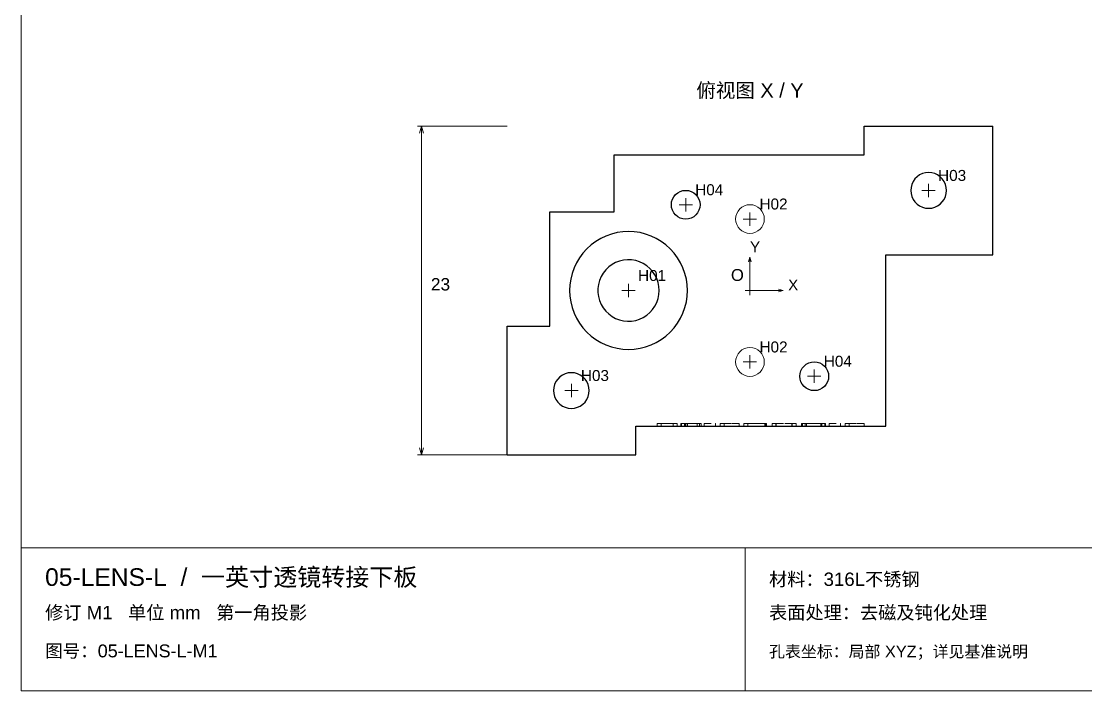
# Paper-space layout '01_三视图' of a CAD drawing. Header units: millimetres. Extents: x 8 to 450, y 8 to 289.
# Drawn here: x 8 to 231.5, y 8 to 148.5 of the extents above; entities that cross this region are included whole.
import ezdxf
from ezdxf.enums import TextEntityAlignment as Align

# ---------------------------------------------------------------- set-up
doc = ezdxf.new("R2010")
doc.units = ezdxf.units.MM
doc.linetypes.add('WP_HIDDEN', pattern=[2.3, 1.5, -0.8])
for name, color, linetype, lineweight in [('ANNOTATIONS', 7, 'CONTINUOUS', 18), ('HIDDEN', 7, 'WP_HIDDEN', 13), ('VISIBLE', 7, 'CONTINUOUS', 25)]:
    doc.layers.add(name, color=color, linetype=linetype, lineweight=lineweight)
doc.styles.add('CJK', font='Arial Unicode.ttf')

psp = doc.layouts.new('01_三视图')

# ---------------------------------------------------------------- linework, layer by layer
at = {"layer": 'ANNOTATIONS'}
for p, q in [((8, 289), (8, 8)), ((110, 126.5), (91.2, 126.5)), ((92, 126.5), (91.58, 125)), ((92, 57.5), (92, 126.5)), ((92, 126.5), (92.42, 125)), ((198.5, 111.6), (198.5, 114.4)), ((197.1, 113), (199.9, 113)), ((146.1, 110), (148.9, 110)), ((147.5, 108.6), (147.5, 111.4)), ((161, 105.6), (161, 108.4)), ((159.6, 107), (162.4, 107)), ((161, 99), (160.72, 98)), ((161, 92), (161, 99)), ((161, 99), (161.28, 98)), ((134.1, 92), (136.9, 92)), ((135.5, 90.6), (135.5, 93.4)), ((160, 92), (162, 92)), ((161, 91), (161, 93)), ((161, 92), (168, 92)), ((168, 92), (167, 92.28)), ((168, 92), (167, 91.72)), ((161, 75.6), (161, 78.4)), ((159.6, 77), (162.4, 77)), ((173.1, 74), (175.9, 74)), ((174.5, 72.6), (174.5, 75.4)), ((123.5, 69.6), (123.5, 72.4)), ((122.1, 71), (124.9, 71)), ((92, 57.5), (91.58, 59)), ((92, 57.5), (92.42, 59)), ((110, 57.5), (91.2, 57.5)), ((8, 38), (412, 38)), ((160, 8), (160, 38)), ((8, 8), (412, 8))]:
    psp.add_line(p, q, dxfattribs=at)
at = {"layer": 'HIDDEN'}
for points in [[(164.01, 107), (163.96, 107.59), (163.79, 108.15), (163.51, 108.68), (163.13, 109.13), (162.68, 109.51), (162.15, 109.79), (161.59, 109.96), (161, 110.01), (160.41, 109.96), (159.85, 109.79), (159.32, 109.51), (158.87, 109.13), (158.49, 108.68), (158.21, 108.15), (158.04, 107.59), (157.99, 107), (158.04, 106.41), (158.21, 105.85), (158.49, 105.32), (158.87, 104.87), (159.32, 104.49), (159.85, 104.21), (160.41, 104.04), (161, 103.98), (161.59, 104.04), (162.15, 104.21), (162.68, 104.49), (163.13, 104.87), (163.51, 105.32), (163.79, 105.85), (163.96, 106.41), (164.01, 107)], [(164.01, 77), (163.96, 77.59), (163.79, 78.15), (163.51, 78.68), (163.13, 79.13), (162.68, 79.51), (162.15, 79.79), (161.59, 79.96), (161, 80.02), (160.41, 79.96), (159.85, 79.79), (159.32, 79.51), (158.87, 79.13), (158.49, 78.68), (158.21, 78.15), (158.04, 77.59), (157.99, 77), (158.04, 76.41), (158.21, 75.85), (158.49, 75.32), (158.87, 74.87), (159.32, 74.49), (159.85, 74.21), (160.41, 74.04), (161, 73.98), (161.59, 74.04), (162.15, 74.21), (162.68, 74.49), (163.13, 74.87), (163.51, 75.32), (163.79, 75.85), (163.96, 76.41), (164.01, 77)], [(142.17, 64.1), (141.9, 64.1), (141.7, 64.1), (141.58, 64.1), (141.54, 64.1)], [(141.54, 63.5), (141.54, 64.1)], [(141.54, 64.1), (141.6, 64.1), (141.77, 64.1)], [(141.77, 63.5), (141.67, 63.5), (141.6, 63.5), (141.54, 63.5)], [(141.54, 63.5), (141.57, 63.5), (141.68, 63.5), (141.87, 63.5), (142.17, 63.5)], [(141.77, 64.1), (142.06, 64.1), (142.47, 64.1)], [(142.47, 63.5), (142.06, 63.5), (141.77, 63.5)], [(143.62, 64.1), (143.19, 64.1), (142.8, 64.1), (142.46, 64.1), (142.17, 64.1)], [(142.17, 63.5), (142.46, 63.5), (142.8, 63.5), (143.19, 63.5), (143.62, 63.5)], [(142.35, 64.1), (142.37, 64.1), (142.44, 64.1), (142.55, 64.1), (142.71, 64.1)], [(142.75, 64.1), (142.57, 64.1), (142.45, 64.1), (142.37, 64.1), (142.35, 64.1)], [(142.35, 63.5), (142.35, 64.1)], [(142.71, 63.5), (142.54, 63.5), (142.43, 63.5), (142.36, 63.5), (142.35, 63.5)], [(142.35, 63.5), (142.37, 63.5), (142.43, 63.5), (142.56, 63.5), (142.75, 63.5)], [(142.47, 64.1), (142.98, 64.1), (143.62, 64.1)], [(143.62, 63.5), (142.99, 63.5), (142.47, 63.5)], [(142.71, 64.1), (143.13, 64.1), (143.62, 64.1)], [(143.62, 63.5), (143.12, 63.5), (142.71, 63.5)], [(143.61, 64.1), (143.13, 64.1), (142.75, 64.1)], [(142.75, 63.5), (143.13, 63.5), (143.61, 63.5)], [(144.53, 64.1), (144.12, 64.1), (143.61, 64.1)], [(143.61, 63.5), (144.12, 63.5), (144.53, 63.5)], [(143.62, 64.1), (144.1, 64.1), (144.52, 64.1)], [(144.78, 64.1), (144.54, 64.1), (144.26, 64.1), (143.96, 64.1), (143.62, 64.1)], [(143.62, 64.1), (144.12, 64.1), (144.53, 64.1)], [(143.62, 63.5), (144.26, 63.5), (144.54, 63.5), (144.78, 63.5)], [(144.52, 63.5), (144.1, 63.5), (143.62, 63.5)], [(144.53, 63.5), (144.12, 63.5), (143.62, 63.5)], [(144.52, 64.1), (144.88, 64.1), (145.16, 64.1)], [(145.16, 63.5), (144.88, 63.5), (144.52, 63.5)], [(144.53, 64.1), (144.69, 64.1), (144.81, 64.1), (144.87, 64.1), (144.9, 64.1)], [(144.9, 63.5), (144.88, 63.5), (144.82, 63.5), (144.71, 63.5), (144.53, 63.5)], [(144.53, 63.5), (144.71, 63.5), (144.82, 63.5), (144.88, 63.5), (144.9, 63.5)], [(145.47, 64.1), (145.18, 64.1), (144.78, 64.1)], [(144.78, 63.5), (145, 63.5), (145.19, 63.5), (145.47, 63.5)], [(144.9, 63.5), (144.9, 64.1)], [(145.16, 64.1), (145.39, 64.1), (145.56, 64.1)], [(145.56, 63.5), (145.39, 63.5), (145.16, 63.5)], [(145.7, 64.1), (145.65, 64.1), (145.47, 64.1)], [(145.47, 63.5), (145.58, 63.5), (145.65, 63.5), (145.7, 63.5)], [(145.56, 64.1), (145.67, 64.1), (145.7, 64.1)], [(145.7, 63.5), (145.67, 63.5), (145.56, 63.5)], [(145.7, 63.5), (145.7, 64.1)], [(147.13, 64.1), (146.88, 64.1), (146.7, 64.1), (146.57, 64.1), (146.5, 64.1)], [(146.5, 63.5), (146.5, 64.1)], [(146.5, 64.1), (147.32, 64.1)], [(147.32, 63.5), (146.5, 63.5)], [(146.5, 63.5), (146.57, 63.5), (146.69, 63.5), (146.88, 63.5), (147.13, 63.5)], [(147.37, 64.1), (146.64, 64.1)], [(146.64, 63.5), (146.64, 64.1)], [(146.64, 64.1), (147.26, 64.1)], [(147.26, 63.5), (146.64, 63.5)], [(146.64, 63.5), (147.37, 63.5)], [(148.55, 64.1), (148.13, 64.1), (147.76, 64.1), (147.42, 64.1), (147.13, 64.1)], [(147.13, 63.5), (147.43, 63.5), (147.77, 63.5), (148.14, 63.5), (148.55, 63.5)], [(147.26, 63.5), (147.26, 64.1)], [(147.26, 64.1), (150.43, 64.1)], [(150.43, 63.5), (147.26, 63.5)], [(147.32, 63.5), (147.32, 64.1)], [(147.32, 64.1), (147.38, 64.1), (147.47, 64.1), (147.6, 64.1), (147.75, 64.1)], [(147.75, 63.5), (147.59, 63.5), (147.47, 63.5), (147.38, 63.5), (147.32, 63.5)], [(147.85, 64.1), (147.58, 64.1), (147.37, 64.1)], [(147.37, 63.5), (147.37, 64.1)], [(147.37, 63.5), (147.58, 63.5), (147.85, 63.5)], [(147.88, 64.1), (147.54, 64.1)], [(147.54, 63.5), (147.54, 64.1)], [(147.54, 64.1), (148.75, 64.1)], [(148.75, 63.5), (148.13, 63.5), (147.54, 63.5)], [(147.54, 63.5), (147.88, 63.5)], [(147.75, 64.1), (148.11, 64.1), (148.55, 64.1)], [(148.55, 63.5), (148.11, 63.5), (147.75, 63.5)], [(148.54, 64.1), (148.18, 64.1), (147.85, 64.1)], [(147.85, 63.5), (148.18, 63.5), (148.54, 63.5)], [(150.43, 64.1), (147.88, 64.1)], [(147.88, 63.5), (147.88, 64.1)], [(147.88, 63.5), (150.43, 63.5)], [(149.52, 64.1), (149.09, 64.1), (148.54, 64.1)], [(148.54, 63.5), (149.09, 63.5), (149.52, 63.5)], [(148.55, 64.1), (149.07, 64.1), (149.51, 64.1)], [(150.23, 64.1), (149.89, 64.1), (149.5, 64.1), (149.05, 64.1), (148.55, 64.1)], [(148.55, 63.5), (149.05, 63.5), (149.5, 63.5), (149.89, 63.5), (150.23, 63.5)], [(149.51, 63.5), (149.07, 63.5), (148.55, 63.5)], [(148.75, 64.1), (149.15, 64.1), (149.52, 64.1), (149.85, 64.1), (150.16, 64.1)], [(150.16, 63.5), (149.85, 63.5), (149.52, 63.5), (148.75, 63.5)], [(149.51, 64.1), (149.68, 64.1), (149.8, 64.1), (149.88, 64.1), (149.9, 64.1)], [(149.9, 63.5), (149.88, 63.5), (149.8, 63.5), (149.68, 63.5), (149.51, 63.5)], [(149.9, 64.1), (149.88, 64.1), (149.81, 64.1), (149.69, 64.1), (149.52, 64.1)], [(149.52, 63.5), (149.69, 63.5), (149.81, 63.5), (149.88, 63.5), (149.9, 63.5)], [(149.9, 63.5), (149.9, 64.1)], [(150.16, 64.1), (150.41, 64.1), (150.59, 64.1), (150.7, 64.1), (150.73, 64.1)], [(150.73, 63.5), (150.7, 63.5), (150.59, 63.5), (150.41, 63.5), (150.16, 63.5)], [(150.73, 64.1), (150.7, 64.1), (150.61, 64.1), (150.45, 64.1), (150.23, 64.1)], [(150.23, 63.5), (150.45, 63.5), (150.61, 63.5), (150.7, 63.5), (150.73, 63.5)], [(150.43, 63.5), (150.43, 64.1)], [(150.73, 63.5), (150.73, 64.1)], [(151.37, 63.5), (151.37, 64.1)], [(151.37, 64.1), (153.78, 64.1)], [(151.37, 63.5), (153.78, 63.5)], [(153.78, 63.5), (153.78, 64.1)], [(154.71, 63.5), (154.71, 64.1)], [(154.71, 64.1), (155.56, 64.1)], [(158.7, 64.1), (154.71, 64.1)], [(154.71, 63.5), (158.7, 63.5)], [(155.56, 63.5), (154.71, 63.5)], [(155.56, 63.5), (155.56, 64.1)], [(155.56, 64.1), (158.7, 64.1)], [(158.7, 63.5), (155.56, 63.5)], [(158.7, 63.5), (158.7, 64.1)], [(159.72, 63.5), (159.72, 64.1)], [(159.72, 64.1), (164.34, 64.1)], [(164.48, 64.1), (159.72, 64.1)], [(159.72, 63.5), (164.48, 63.5)], [(164.34, 63.5), (159.72, 63.5)], [(164.34, 64.1), (160.57, 64.1)], [(160.57, 63.5), (160.57, 64.1)], [(160.57, 64.1), (164.1, 64.1)], [(160.57, 64.1), (164.48, 64.1)], [(164.48, 63.5), (160.57, 63.5)], [(160.57, 63.5), (164.1, 63.5)], [(160.57, 63.5), (164.34, 63.5)], [(164.1, 63.5), (164.1, 64.1)], [(164.34, 63.5), (164.34, 64.1)], [(164.48, 63.5), (164.48, 64.1)], [(165.64, 63.5), (165.64, 64.1)], [(165.64, 64.1), (166.51, 64.1)], [(166.45, 64.1), (165.64, 64.1)], [(165.64, 63.5), (166.45, 63.5)], [(166.51, 63.5), (165.64, 63.5)], [(169.8, 64.1), (166.45, 64.1)], [(166.45, 63.5), (166.45, 64.1)], [(166.45, 63.5), (169.8, 63.5)], [(166.51, 63.5), (166.51, 64.1)], [(166.51, 64.1), (169.86, 64.1)], [(169.86, 63.5), (166.51, 63.5)], [(170.67, 64.1), (169.8, 64.1)], [(169.8, 63.5), (169.8, 64.1)], [(169.8, 63.5), (170.67, 63.5)], [(169.86, 63.5), (169.86, 64.1)], [(169.86, 64.1), (170.67, 64.1)], [(170.67, 63.5), (169.86, 63.5)], [(170.67, 63.5), (170.67, 64.1)], [(172.15, 64.1), (172.01, 64.1), (171.9, 64.1), (171.83, 64.1), (171.8, 64.1)], [(171.8, 63.5), (171.8, 64.1)], [(171.8, 64.1), (172.6, 64.1)], [(172.6, 63.5), (171.8, 63.5)], [(171.8, 63.5), (171.83, 63.5), (171.9, 63.5), (172.01, 63.5), (172.15, 63.5)], [(172.27, 64.1), (172.1, 64.1), (172.05, 64.1)], [(172.05, 63.5), (172.05, 64.1)], [(172.05, 64.1), (172.06, 64.1), (172.11, 64.1), (172.2, 64.1), (172.32, 64.1)], [(172.32, 63.5), (172.2, 63.5), (172.12, 63.5), (172.06, 63.5), (172.05, 63.5)], [(172.05, 63.5), (172.1, 63.5), (172.27, 63.5)], [(173.07, 64.1), (172.79, 64.1), (172.55, 64.1), (172.34, 64.1), (172.15, 64.1)], [(172.15, 63.5), (172.34, 63.5), (172.55, 63.5), (172.8, 63.5), (173.07, 63.5)], [(172.95, 64.1), (172.55, 64.1), (172.27, 64.1)], [(172.27, 63.5), (172.55, 63.5), (172.95, 63.5)], [(172.32, 64.1), (172.47, 64.1), (172.66, 64.1), (172.87, 64.1), (173.12, 64.1)], [(173.12, 63.5), (172.66, 63.5), (172.47, 63.5), (172.32, 63.5)], [(172.6, 63.5), (172.6, 64.1)], [(172.6, 64.1), (172.69, 64.1), (172.86, 64.1)], [(172.86, 63.5), (172.69, 63.5), (172.6, 63.5)], [(172.86, 64.1), (173.13, 64.1), (173.5, 64.1)], [(173.21, 64.1), (173.06, 64.1), (172.95, 64.1), (172.88, 64.1), (172.86, 64.1)], [(172.86, 63.5), (172.86, 64.1)], [(172.86, 64.1), (172.88, 64.1), (172.92, 64.1), (173, 64.1), (173.11, 64.1)], [(173.11, 63.5), (173, 63.5), (172.92, 63.5), (172.88, 63.5), (172.86, 63.5)], [(172.86, 63.5), (172.88, 63.5), (172.95, 63.5), (173.06, 63.5), (173.21, 63.5)], [(173.5, 63.5), (173.13, 63.5), (172.86, 63.5)], [(174.18, 64.1), (173.78, 64.1), (173.44, 64.1), (173.16, 64.1), (172.95, 64.1)], [(172.95, 63.5), (173.17, 63.5), (173.46, 63.5), (173.79, 63.5), (174.18, 63.5)], [(174.52, 64.1), (174.11, 64.1), (173.73, 64.1), (173.38, 64.1), (173.07, 64.1)], [(173.07, 63.5), (173.39, 63.5), (173.74, 63.5), (174.52, 63.5)], [(173.11, 64.1), (173.28, 64.1), (173.55, 64.1), (173.92, 64.1), (174.38, 64.1)], [(174.38, 63.5), (173.95, 63.5), (173.58, 63.5), (173.29, 63.5), (173.11, 63.5)], [(173.12, 64.1), (173.68, 64.1), (174.29, 64.1)], [(174.29, 63.5), (173.68, 63.5), (173.12, 63.5)], [(174.33, 64.1), (173.97, 64.1), (173.67, 64.1), (173.41, 64.1), (173.21, 64.1)], [(173.21, 63.5), (173.42, 63.5), (173.68, 63.5), (173.98, 63.5), (174.33, 63.5)], [(173.5, 64.1), (173.97, 64.1), (174.48, 64.1)], [(174.48, 63.5), (173.97, 63.5), (173.5, 63.5)], [(175.32, 64.1), (175.15, 64.1), (174.91, 64.1), (174.58, 64.1), (174.18, 64.1)], [(174.18, 63.5), (174.56, 63.5), (174.89, 63.5), (175.14, 63.5), (175.32, 63.5)], [(174.29, 64.1), (174.96, 64.1), (175.54, 64.1)], [(175.54, 63.5), (174.96, 63.5), (174.29, 63.5)], [(175.44, 64.1), (175.23, 64.1), (174.97, 64.1), (174.67, 64.1), (174.33, 64.1)], [(174.33, 63.5), (174.67, 63.5), (174.97, 63.5), (175.22, 63.5), (175.44, 63.5)], [(174.38, 64.1), (174.86, 64.1), (175.25, 64.1), (175.56, 64.1), (175.79, 64.1)], [(175.79, 63.5), (175.55, 63.5), (175.22, 63.5), (174.83, 63.5), (174.38, 63.5)], [(174.48, 64.1), (174.94, 64.1), (175.34, 64.1)], [(175.34, 63.5), (174.94, 63.5), (174.48, 63.5)], [(175.75, 64.1), (175.17, 64.1), (174.52, 64.1)], [(174.52, 63.5), (175.17, 63.5), (175.75, 63.5)], [(175.89, 64.1), (175.66, 64.1), (175.32, 64.1)], [(175.32, 63.5), (175.66, 63.5), (175.89, 63.5)], [(175.34, 64.1), (175.66, 64.1), (175.89, 64.1)], [(175.89, 63.5), (175.66, 63.5), (175.34, 63.5)], [(175.88, 64.1), (175.83, 64.1), (175.74, 64.1), (175.61, 64.1), (175.44, 64.1)], [(175.44, 63.5), (175.61, 63.5), (175.74, 63.5), (175.83, 63.5), (175.88, 63.5)], [(175.54, 64.1), (175.8, 64.1), (176.02, 64.1), (176.22, 64.1), (176.38, 64.1)], [(176.38, 63.5), (176.22, 63.5), (176.02, 63.5), (175.54, 63.5)], [(176.59, 64.1), (176.43, 64.1), (176.24, 64.1), (176.01, 64.1), (175.75, 64.1)], [(175.75, 63.5), (176.01, 63.5), (176.23, 63.5), (176.43, 63.5), (176.59, 63.5)], [(175.79, 64.1), (176.06, 64.1), (176.28, 64.1), (176.47, 64.1), (176.62, 64.1)], [(176.62, 63.5), (176.46, 63.5), (176.28, 63.5), (176.05, 63.5), (175.79, 63.5)], [(176.69, 64.1), (175.88, 64.1)], [(175.88, 63.5), (175.88, 64.1)], [(175.88, 63.5), (176.69, 63.5)], [(175.89, 64.1), (176.02, 64.1), (176.07, 64.1)], [(176.07, 64.1), (176.03, 64.1), (175.89, 64.1)], [(175.89, 63.5), (176.03, 63.5), (176.07, 63.5)], [(176.07, 63.5), (176.02, 63.5), (175.89, 63.5)], [(176.07, 63.5), (176.07, 64.1)], [(176.38, 64.1), (176.51, 64.1), (176.6, 64.1), (176.66, 64.1), (176.69, 64.1)], [(176.69, 63.5), (176.66, 63.5), (176.6, 63.5), (176.51, 63.5), (176.38, 63.5)], [(176.88, 64.1), (176.86, 64.1), (176.81, 64.1), (176.72, 64.1), (176.59, 64.1)], [(176.59, 63.5), (176.72, 63.5), (176.81, 63.5), (176.86, 63.5), (176.88, 63.5)], [(176.62, 64.1), (176.73, 64.1), (176.82, 64.1), (176.87, 64.1), (176.88, 64.1)], [(176.88, 63.5), (176.87, 63.5), (176.82, 63.5), (176.73, 63.5), (176.62, 63.5)], [(176.69, 63.5), (176.69, 64.1)], [(176.88, 63.5), (176.88, 64.1)], [(177.63, 63.5), (177.63, 64.1)], [(177.63, 64.1), (180.04, 64.1)], [(177.63, 63.5), (180.04, 63.5)], [(180.04, 63.5), (180.04, 64.1)], [(180.97, 63.5), (180.97, 64.1)], [(180.97, 64.1), (181.82, 64.1)], [(184.96, 64.1), (180.97, 64.1)], [(180.97, 63.5), (184.96, 63.5)], [(181.82, 63.5), (180.97, 63.5)], [(181.82, 63.5), (181.82, 64.1)], [(181.82, 64.1), (184.96, 64.1)], [(184.96, 63.5), (181.82, 63.5)], [(184.96, 63.5), (184.96, 64.1)]]:
    psp.add_lwpolyline(points, dxfattribs=at)
at = {"layer": 'VISIBLE'}
for points in [[(185, 120.5), (185, 126.5)], [(185, 126.5), (212, 126.5)], [(212, 99.5), (212, 126.5)], [(132.5, 120.5), (185, 120.5)], [(132.5, 108.5), (132.5, 120.5)], [(202.25, 113), (202.19, 113.65), (202.02, 114.28), (201.75, 114.88), (201.37, 115.41), (200.91, 115.87), (200.38, 116.25), (199.78, 116.52), (199.15, 116.69), (198.5, 116.75), (197.85, 116.69), (197.22, 116.52), (196.62, 116.25), (196.09, 115.87), (195.63, 115.41), (195.25, 114.88), (194.98, 114.28), (194.81, 113.65), (194.75, 113), (194.81, 112.35), (194.98, 111.72), (195.25, 111.12), (195.63, 110.59), (196.09, 110.13), (196.62, 109.75), (197.22, 109.48), (197.85, 109.31), (198.5, 109.25), (199.15, 109.31), (199.78, 109.48), (200.38, 109.75), (200.91, 110.13), (201.37, 110.59), (201.75, 111.12), (202.02, 111.72), (202.19, 112.35), (202.25, 113)], [(144.49, 110), (144.54, 110.59), (144.71, 111.15), (144.99, 111.68), (145.37, 112.13), (145.82, 112.51), (146.35, 112.79), (146.91, 112.96), (147.5, 113.01), (148.09, 112.96), (148.65, 112.79), (149.18, 112.51), (149.63, 112.13), (150.01, 111.68), (150.29, 111.15), (150.46, 110.59), (150.51, 110), (150.46, 109.41), (150.29, 108.85), (150.01, 108.32), (149.63, 107.87), (149.18, 107.49), (148.65, 107.21), (148.09, 107.04), (147.5, 106.98), (146.91, 107.04), (146.35, 107.21), (145.82, 107.49), (145.37, 107.87), (144.99, 108.32), (144.71, 108.85), (144.54, 109.41), (144.49, 110)], [(119, 108.5), (132.5, 108.5)], [(119, 84.5), (119, 108.5)], [(147.88, 92), (147.82, 93.21), (147.64, 94.41), (147.34, 95.59), (146.93, 96.74), (146.41, 97.83), (145.79, 98.88), (145.07, 99.85), (144.25, 100.75), (143.35, 101.57), (142.38, 102.29), (141.33, 102.91), (140.24, 103.43), (139.09, 103.84), (137.91, 104.14), (136.71, 104.32), (135.5, 104.38), (134.29, 104.32), (133.09, 104.14), (131.91, 103.84), (130.76, 103.43), (129.67, 102.91), (128.62, 102.29), (127.65, 101.57), (126.75, 100.75), (125.93, 99.85), (125.21, 98.88), (124.59, 97.83), (124.07, 96.74), (123.66, 95.59), (123.36, 94.41), (123.18, 93.21), (123.12, 92), (123.18, 90.79), (123.36, 89.59), (123.66, 88.41), (124.07, 87.26), (124.59, 86.17), (125.21, 85.12), (125.93, 84.15), (126.75, 83.25), (127.65, 82.43), (128.62, 81.71), (129.67, 81.09), (130.76, 80.57), (131.91, 80.16), (133.09, 79.86), (134.29, 79.68), (135.5, 79.62), (136.71, 79.68), (137.91, 79.86), (139.09, 80.16), (140.24, 80.57), (141.33, 81.09), (142.38, 81.71), (143.35, 82.43), (144.25, 83.25), (145.07, 84.15), (145.79, 85.12), (146.41, 86.17), (146.93, 87.26), (147.34, 88.41), (147.64, 89.59), (147.82, 90.79), (147.88, 92)], [(141.95, 92), (141.89, 92.86), (141.72, 93.7), (141.44, 94.52), (141.05, 95.29), (140.56, 96), (139.98, 96.64), (139.33, 97.19), (138.6, 97.66), (137.82, 98.02), (137, 98.27), (136.15, 98.42), (135.28, 98.45), (134.43, 98.36), (133.59, 98.16), (132.78, 97.85), (132.03, 97.44), (131.34, 96.93), (130.72, 96.33), (130.18, 95.65), (129.74, 94.91), (129.41, 94.12), (129.18, 93.28), (129.06, 92.43), (129.06, 91.57), (129.18, 90.72), (129.41, 89.88), (129.74, 89.09), (130.18, 88.35), (130.72, 87.67), (131.34, 87.07), (132.03, 86.56), (132.78, 86.15), (133.59, 85.84), (134.43, 85.64), (135.28, 85.55), (136.15, 85.58), (137, 85.73), (137.82, 85.98), (138.6, 86.34), (139.33, 86.81), (139.98, 87.36), (140.56, 88), (141.05, 88.71), (141.44, 89.48), (141.72, 90.3), (141.89, 91.14), (141.95, 92)], [(189.5, 63.5), (189.5, 99.5)], [(189.5, 99.5), (212, 99.5)], [(110, 84.5), (119, 84.5)], [(110, 57.5), (110, 84.5)], [(171.49, 74), (171.54, 74.59), (171.71, 75.15), (171.99, 75.68), (172.37, 76.13), (172.82, 76.51), (173.35, 76.79), (173.91, 76.96), (174.5, 77.02), (175.09, 76.96), (175.65, 76.79), (176.18, 76.51), (176.63, 76.13), (177.01, 75.68), (177.29, 75.15), (177.46, 74.59), (177.51, 74), (177.46, 73.41), (177.29, 72.85), (177.01, 72.32), (176.63, 71.87), (176.18, 71.49), (175.65, 71.21), (175.09, 71.04), (174.5, 70.98), (173.91, 71.04), (173.35, 71.21), (172.82, 71.49), (172.37, 71.87), (171.99, 72.32), (171.71, 72.85), (171.54, 73.41), (171.49, 74)], [(127.25, 71), (127.19, 71.65), (127.02, 72.28), (126.75, 72.88), (126.37, 73.41), (125.91, 73.87), (125.38, 74.25), (124.78, 74.52), (124.15, 74.69), (123.5, 74.75), (122.85, 74.69), (122.22, 74.52), (121.62, 74.25), (121.09, 73.87), (120.63, 73.41), (120.25, 72.88), (119.98, 72.28), (119.81, 71.65), (119.75, 71), (119.81, 70.35), (119.98, 69.72), (120.25, 69.12), (120.63, 68.59), (121.09, 68.13), (121.62, 67.75), (122.22, 67.48), (122.85, 67.31), (123.5, 67.25), (124.15, 67.31), (124.78, 67.48), (125.38, 67.75), (125.91, 68.13), (126.37, 68.59), (126.75, 69.12), (127.02, 69.72), (127.19, 70.35), (127.25, 71)], [(137, 57.5), (137, 63.5)], [(137, 63.5), (189.5, 63.5)], [(110, 57.5), (137, 57.5)]]:
    psp.add_lwpolyline(points, dxfattribs=at)

# ---------------------------------------------------------------- texts
at = {"layer": 'ANNOTATIONS', "style": 'CJK'}
psp.add_text('俯视图 X / Y', height=3, dxfattribs=at).set_placement((161, 132.5), align=Align.CENTER)
for s, height, p in [('H03', 2.3, (200.5, 115)), ('H04', 2.3, (149.5, 112)), ('H02', 2.3, (163, 109)), ('Y', 2.3, (161, 100)), ('H01', 2.3, (137.5, 94)), ('O', 2.5, (157, 94)), ('23', 2.6, (94, 92)), ('X', 2.3, (169, 92)), ('H02', 2.3, (163, 79)), ('H04', 2.3, (176.5, 76)), ('H03', 2.3, (125.5, 73)), ('05-LENS-L  /  一英寸透镜转接下板', 3.7, (13, 30)), ('材料：316L不锈钢', 2.8, (165, 30)), ('修订 M1   单位 mm   第一角投影', 2.8, (13, 23)), ('表面处理：去磁及钝化处理', 2.8, (165, 23)), ('图号：05-LENS-L-M1', 2.7, (13, 15)), ('孔表坐标：局部 XYZ；详见基准说明', 2.45, (165, 15))]:
    psp.add_text(s, height=height, dxfattribs=at).set_placement(p)

doc.saveas('drawing.dxf')
